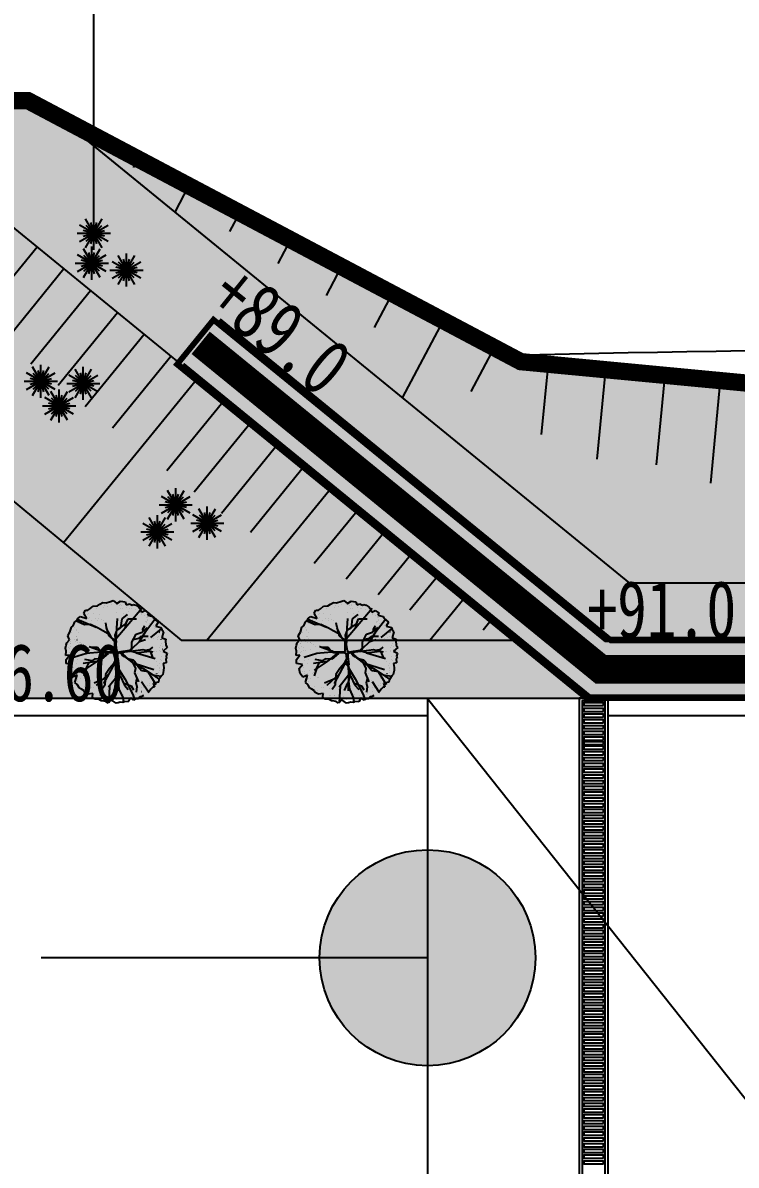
# Model space of a CAD drawing. Header units: millimetres. Extents: x 13387 to 322416, y 10188 to 219730.
# Drawn here: x 136395 to 148778, y 165486 to 185310 of the extents above; entities that cross this region are included whole.
import ezdxf
from ezdxf.xclip import XClip

# ---------------------------------------------------------------- set-up
doc = ezdxf.new("R2010")
doc.units = ezdxf.units.MM
doc.header["$LTSCALE"] = 400
doc.header["$XCLIPFRAME"] = 0
doc.set_wipeout_variables(frame=1)
for name, pattern in [('base$0$base$0$DASHED', [3, 2, -1]), ('base$0$base$0$XREF_BASE$0$PHANTOMX2', [5, 2.5, -0.5, 0.5, -0.5, 0.5, -0.5]), ('DOT2', [0.125, 0, -0.125])]:
    doc.linetypes.add(name, pattern=pattern)
doc.layers.get('Defpoints').update_dxf_attribs({"color": 153})
for name, color, linetype in [('0-wipeout', 255, 'Continuous'), ('0-녹지', 71, 'Continuous'), ('_교목_Plant', 90, 'Continuous'), ('_교목_Tag', 7, 'Continuous'), ('base$0$base$0$1-1CON', 35, 'Continuous'), ('base$0$base$0$1-지적선', 3, 'Continuous'), ('base$0$base$0$A-FLOR-PFIX', 6, 'Continuous'), ('base$0$base$0$A-조적해치', 8, 'Continuous'), ('base$0$base$0$CE-SLOP-FILL', 1, 'Continuous'), ('base$0$base$0$LSMD_CONT_LDREG_41500', 1, 'Continuous'), ('base$0$base$0$WID', 4, 'Continuous'), ('base$0$base$0$XREF_BASE$0$CE_PROPERTY LINE', 2, 'Continuous'), ('base$0$base$0$XREF_BASE$0$성토옹벽', 6, 'Continuous'), ('base$0$base$0$XREF_BASE$0$절토옹벽', 2, 'Continuous'), ('base$0$base$0$도로레벨', 5, 'Continuous'), ('base$0$base$0$절토옹벽', 2, 'Continuous'), ('base$0$base$0$현황레벨검토', 1, 'Continuous'), ('tc-2', 252, 'Continuous')]:
    doc.layers.add(name, color=color, linetype=linetype)
doc.styles.add('base$0$base$0$STANDARD', font='')
doc.styles.get("Standard").update_dxf_attribs({"font": 'arial.ttf'})
doc.styles.get('base$0$base$0$STANDARD').set_extended_font_data('DotumChe')
doc.dimstyles.new('LandyUse_T', dxfattribs={"dimtxt": 2.5, "dimasz": 80, "dimexe": 1.25, "dimexo": 0.625, "dimtad": 1, "dimtxsty": 'Standard', "dimcen": 2.5, "dimadec": 0, "dimazin": 0, "dimtfac": 1, "dimtmove": 0, "dimatfit": 3, "dimfxl": 1, "dimarcsym": 0})

# ---------------------------------------------------------------- blocks, each defined once
blk = doc.blocks.new('base$0$base$0$XREF_BASE$0$A$C3CBC0631')
at = {"layer": 'base$0$base$0$XREF_BASE$0$절토옹벽'}
h = blk.add_hatch(color=253, dxfattribs=at)
h.dxf.hatch_style = 1
h.paths.add_polyline_path([(133667, 108197), (134667, 108197), (134651, 136597), (115855, 136587), (109044, 142136), (108412, 141361), (115499, 135586), (133652, 135597), (133667, 108197)])
at = {"layer": 'base$0$base$0$XREF_BASE$0$CE_PROPERTY LINE', "color": 8, "linetype": 'base$0$base$0$XREF_BASE$0$PHANTOMX2', "ltscale": 3, "flags": 128}
blk.add_lwpolyline([(24653, 158067), (15380, 151109), (8259, 149251), (3838, 149290), (748, 147602), (-6916, 147572), (-7299, 146160), (-1843, 125252), (436, 116516), (2171, 109870), (5326, 104706), (5798, 96717), (3940, 88655), (43, 76542), (81, 64279), (3722, 52297), (8342, 45951), (24954, 35648), (27528, 32946), (33205, 26984), (45785, 19196), (55262, 14961), (63842, 9900), (67943, 799), (71065, 403), (74495, 0), (71416, 11497), (72509, 16027), (80907, 20283), (84381, 29814), (86654, 26118), (86417, 19281), (94182, 16961), (94474, 13223), (94701, 13128), (143072, 50641), (145797, 73715), (141926, 86006), (137274, 142330), (130340, 137929), (128629, 139085), (122336, 140647), (114378, 141402), (105828, 145930), (90331, 146144), (69871, 143916), (58636, 140116), (56478, 144307), (45633, 153630)], close=True, dxfattribs=at)
at = {"layer": 'base$0$base$0$XREF_BASE$0$절토옹벽', "color": 8, "linetype": 'ByBlock', "ltscale": 5, "flags": 128}
blk.add_lwpolyline([(133667, 108197, 100, 100, 0), (134667, 108197, 100, 100, 0), (134651, 136597, 100, 100, 0), (115855, 136587, 100, 100, 0), (109044, 142136, 100, 100, 0), (108412, 141361, 100, 100, 0), (115499, 135586, 100, 100, 0), (133652, 135597, 100, 100, 0), (133667, 108197, 0, 0, 0)], format="xyseb", close=True, dxfattribs=at)
blk = doc.blocks.new('base$0$base$0$A$C61401735')
at = {"layer": 'base$0$base$0$CE-SLOP-FILL', "color": 251, "linetype": 'ByBlock'}
for p, q in [((122558, 137556), (112623, 145660)), ((113122, 145375), (113099, 145330)), ((114006, 144907), (113936, 144774)), ((114898, 144455), (114656, 143997)), ((115774, 143972), (115610, 143662)), ((116666, 143519), (116448, 143106)), ((117542, 143037), (117285, 142550)), ((118433, 142583), (118122, 141994)), ((119317, 142115), (118608, 140775)), ((120201, 141647), (119796, 140883)), ((121137, 141365), (121021, 140135)), ((122133, 141271), (121985, 139707)), ((122133, 141271), (122133, 141270)), ((123163, 141174), (123015, 139610)), ((124124, 141083), (123957, 139292))]:
    blk.add_line(p, q, dxfattribs=at)
at = {"layer": 'base$0$base$0$CE-SLOP-FILL', "color": 251}
for p, q in [((112267, 143389), (111214, 142098)), ((112732, 143010), (110418, 140173)), ((113197, 142631), (112159, 141358)), ((113662, 142252), (112632, 140989)), ((114127, 141872), (113104, 140619)), ((114592, 141493), (113577, 140249)), ((115057, 141114), (112729, 138260)), ((115522, 140735), (114522, 139509)), ((115987, 140355), (114995, 139139)), ((116452, 139976), (115467, 138769)), ((116917, 139597), (115972, 138438)), ((117382, 139218), (115216, 136563)), ((117847, 138838), (117079, 137897)), ((118312, 138459), (117633, 137627)), ((118776, 138080), (118187, 137357)), ((119241, 137701), (118741, 137087)), ((119706, 137321), (119088, 136563)), ((120171, 136942), (120010, 136744))]:
    blk.add_line(p, q, dxfattribs=at)
for points in [[(89842, 145406), (96617, 146144), (109102, 145971), (114778, 141342), (114778, 141342), (120636, 136563)], [(120636, 136563), (114778, 136563), (111565, 139225), (104604, 144978), (96631, 145687), (89842, 145406)]]:
    blk.add_lwpolyline(points, dxfattribs=at)
at = {"layer": 'base$0$base$0$CE-SLOP-FILL', "color": 251, "linetype": 'ByBlock', "flags": 128}
for points in [[(144048, 136424), (143560, 142330), (136626, 137929), (134914, 139085), (128622, 140647), (120664, 141402), (112623, 145660)], [(138320, 42081), (138320, 49150), (142173, 49150), (142173, 62214), (148502, 62214), (148502, 74024), (141998, 74024), (141998, 102558), (141998, 108156), (141998, 137556), (122558, 137556), (112679, 145614)]]:
    blk.add_lwpolyline(points, dxfattribs=at)
at = {"layer": 'base$0$base$0$절토옹벽', "color": 8, "linetype": 'ByBlock', "ltscale": 5, "const_width": 100, "flags": 128}
for points in [[(115423, 142117), (122231, 136563), (141027, 136563), (141027, 108163)], [(114791, 141342), (121875, 135563), (140027, 135563), (140027, 108163)]]:
    blk.add_lwpolyline(points, dxfattribs=at)
at = {"layer": 'base$0$base$0$절토옹벽', "color": 8, "linetype": 'base$0$base$0$DASHED', "ltscale": 5, "const_width": 500, "flags": 128}
blk.add_lwpolyline([(115107, 141729), (122053, 136063), (140527, 136063), (140527, 108163)], dxfattribs=at)
blk = doc.blocks.new('base$0$base$0$G$C17C09A81')
at = {"layer": 'base$0$base$0$A-FLOR-PFIX', "elevation": -206000}
for points in [[(500, 0), (500, 26900), (0, 26900), (0, 0)], [(450, 50), (450, 26850), (50, 26850), (50, 50)], [(420, 26770), (420, 26820), (80, 26820), (80, 26770)], [(420, 26670), (420, 26720), (80, 26720), (80, 26670)], [(420, 26570), (420, 26620), (80, 26620), (80, 26570)], [(420, 26470), (420, 26520), (80, 26520), (80, 26470)], [(420, 26370), (420, 26420), (80, 26420), (80, 26370)], [(420, 26270), (420, 26320), (80, 26320), (80, 26270)], [(420, 26170), (420, 26220), (80, 26220), (80, 26170)], [(420, 26092), (420, 26142), (80, 26142), (80, 26092)], [(420, 26015), (420, 26065), (80, 26065), (80, 26015)], [(420, 25915), (420, 25965), (80, 25965), (80, 25915)], [(420, 25815), (420, 25865), (80, 25865), (80, 25815)], [(420, 25715), (420, 25765), (80, 25765), (80, 25715)], [(420, 25615), (420, 25665), (80, 25665), (80, 25615)], [(420, 25515), (420, 25565), (80, 25565), (80, 25515)], [(420, 25415), (420, 25465), (80, 25465), (80, 25415)], [(420, 25315), (420, 25365), (80, 25365), (80, 25315)], [(420, 25215), (420, 25265), (80, 25265), (80, 25215)], [(420, 25115), (420, 25165), (80, 25165), (80, 25115)], [(420, 25015), (420, 25065), (80, 25065), (80, 25015)], [(420, 24915), (420, 24965), (80, 24965), (80, 24915)], [(420, 24815), (420, 24865), (80, 24865), (80, 24815)], [(420, 24715), (420, 24765), (80, 24765), (80, 24715)], [(420, 24615), (420, 24665), (80, 24665), (80, 24615)], [(420, 24515), (420, 24565), (80, 24565), (80, 24515)], [(420, 24415), (420, 24465), (80, 24465), (80, 24415)], [(420, 24315), (420, 24365), (80, 24365), (80, 24315)], [(420, 24215), (420, 24265), (80, 24265), (80, 24215)], [(420, 24115), (420, 24165), (80, 24165), (80, 24115)], [(420, 24015), (420, 24065), (80, 24065), (80, 24015)], [(420, 23915), (420, 23965), (80, 23965), (80, 23915)], [(420, 23815), (420, 23865), (80, 23865), (80, 23815)], [(420, 23715), (420, 23765), (80, 23765), (80, 23715)], [(420, 23615), (420, 23665), (80, 23665), (80, 23615)], [(420, 23515), (420, 23565), (80, 23565), (80, 23515)], [(420, 23415), (420, 23465), (80, 23465), (80, 23415)], [(420, 23315), (420, 23365), (80, 23365), (80, 23315)], [(420, 23215), (420, 23265), (80, 23265), (80, 23215)], [(420, 23115), (420, 23165), (80, 23165), (80, 23115)], [(420, 23015), (420, 23065), (80, 23065), (80, 23015)], [(420, 22915), (420, 22965), (80, 22965), (80, 22915)], [(420, 22815), (420, 22865), (80, 22865), (80, 22815)], [(420, 22715), (420, 22765), (80, 22765), (80, 22715)], [(420, 22615), (420, 22665), (80, 22665), (80, 22615)], [(420, 22515), (420, 22565), (80, 22565), (80, 22515)], [(420, 22415), (420, 22465), (80, 22465), (80, 22415)], [(420, 22315), (420, 22365), (80, 22365), (80, 22315)], [(420, 22215), (420, 22265), (80, 22265), (80, 22215)], [(420, 22115), (420, 22165), (80, 22165), (80, 22115)], [(420, 22015), (420, 22065), (80, 22065), (80, 22015)], [(420, 21915), (420, 21965), (80, 21965), (80, 21915)], [(420, 21815), (420, 21865), (80, 21865), (80, 21815)], [(420, 21715), (420, 21765), (80, 21765), (80, 21715)], [(420, 21615), (420, 21665), (80, 21665), (80, 21615)], [(420, 21515), (420, 21565), (80, 21565), (80, 21515)], [(420, 21415), (420, 21465), (80, 21465), (80, 21415)], [(420, 21315), (420, 21365), (80, 21365), (80, 21315)], [(420, 21215), (420, 21265), (80, 21265), (80, 21215)], [(420, 21115), (420, 21165), (80, 21165), (80, 21115)], [(420, 21015), (420, 21065), (80, 21065), (80, 21015)], [(420, 20915), (420, 20965), (80, 20965), (80, 20915)], [(420, 20815), (420, 20865), (80, 20865), (80, 20815)], [(420, 20715), (420, 20765), (80, 20765), (80, 20715)], [(420, 20615), (420, 20665), (80, 20665), (80, 20615)], [(420, 20515), (420, 20565), (80, 20565), (80, 20515)], [(420, 20415), (420, 20465), (80, 20465), (80, 20415)], [(420, 20315), (420, 20365), (80, 20365), (80, 20315)], [(420, 20215), (420, 20265), (80, 20265), (80, 20215)], [(420, 20115), (420, 20165), (80, 20165), (80, 20115)], [(420, 20015), (420, 20065), (80, 20065), (80, 20015)], [(420, 19915), (420, 19965), (80, 19965), (80, 19915)], [(420, 19815), (420, 19865), (80, 19865), (80, 19815)], [(420, 19715), (420, 19765), (80, 19765), (80, 19715)], [(420, 19615), (420, 19665), (80, 19665), (80, 19615)], [(420, 19515), (420, 19565), (80, 19565), (80, 19515)], [(420, 19415), (420, 19465), (80, 19465), (80, 19415)], [(420, 19315), (420, 19365), (80, 19365), (80, 19315)], [(420, 19215), (420, 19265), (80, 19265), (80, 19215)], [(420, 19115), (420, 19165), (80, 19165), (80, 19115)], [(420, 19015), (420, 19065), (80, 19065), (80, 19015)], [(420, 18915), (420, 18965), (80, 18965), (80, 18915)], [(420, 18815), (420, 18865), (80, 18865), (80, 18815)]]:
    blk.add_lwpolyline(points, close=True, dxfattribs=at)
blk = doc.blocks.new('base$0$base$0$G$C940A8A8A')
at = {"layer": 'base$0$base$0$LSMD_CONT_LDREG_41500', "color": 1, "linetype": 'Continuous', "const_width": 300, "flags": 128}
blk.add_lwpolyline([(143528, 53543), (142885, 66413), (152606, 122087), (144785, 119579), (143421, 121130), (137727, 124230), (130217, 126970), (123087, 133510), (108147, 137630), (87787, 140640)], dxfattribs=at)
blk = doc.blocks.new('base$0$base$0$현황측량 지적')
at = {"layer": 'base$0$base$0$1-1CON', "color": 8, "linetype": 'Continuous', "elevation": 91000}
blk.add_lwpolyline([(59646, 1476), (59137, 1467), (58629, 1458), (58119, 1449), (57610, 1439), (57100, 1428), (56590, 1417), (56079, 1406), (55569, 1394), (55542, 1393)], dxfattribs=at)
at = {"layer": 'base$0$base$0$1-지적선', "color": 8, "rotation": 14.62512504690287}
blk.add_blockref('base$0$base$0$G$C940A8A8A', (-38193, -154447), dxfattribs=at)
blk = doc.blocks.new('base$0$base$0$G$CF2EB0D41')
at = {"layer": 'base$0$base$0$A-FLOR-PFIX'}
blk.add_lwpolyline([(0, 26600), (17555, 26600), (17555, 300), (0, 300)], dxfattribs=at)
blk = doc.blocks.new('base$0$base$0$XREF_BASE$0$A$C5E376D50')
at = {"layer": 'Defpoints', "linetype": 'Continuous', "flags": 128}
blk.add_lwpolyline([(363071, 246497), (359200, 258788), (354548, 315113), (347614, 310711), (345903, 311867), (339610, 313429), (331652, 314184), (323101, 318712), (307605, 318926), (287145, 316698), (275910, 312898), (273752, 317089), (262907, 326413), (241927, 330849), (227766, 320223), (223487, 311370)], dxfattribs=at)
blk = doc.blocks.new('base$0$base$0$G$CBD6C6888')
at = {"layer": 'base$0$base$0$현황레벨검토', "color": 1, "linetype": 'ByBlock', "style": 'base$0$base$0$STANDARD', "width": 0.8}
blk.add_text('+89.0', height=1000, rotation=321.1419, dxfattribs=at).set_placement((158019, 152054))
for s, p in [('+91.0', (164670, 146274)), ('+86.60', (153513, 145182))]:
    blk.add_text(s, height=1000, dxfattribs=at).set_placement(p)
blk = doc.blocks.new('base', base_point=(0, 0))
at = {"layer": 'base$0$base$0$도로레벨', "linetype": 'Continuous', "true_color": 0xffffff}
h = blk.add_hatch(color=7, dxfattribs=at)
edge = h.paths.add_edge_path()
edge.add_arc((2543048.2, -968714.2), 1873.2, 0, 360)
blk.add_line((2543048.2, -964214.3), (2564648.2, -991417.6))
at = {"layer": 'base$0$base$0$A-조적해치'}
for p, q in [((2543048.2, -964214.3), (2543048.2, -964514.3)), ((2543048.2, -964514.3), (2463048.2, -964514.3))]:
    blk.add_line(p, q, dxfattribs=at)
at = {"layer": 'base$0$base$0$WID'}
for p, q in [((2564548.2, -964214.3), (2463048.2, -964214.3)), ((2543048.2, -964514.3), (2543048.2, -976314.3)), ((2543048.2, -968714.2), (2463048.2, -968714.2))]:
    blk.add_line(p, q, dxfattribs=at)
at = {"layer": 'base$0$base$0$도로레벨', "color": 7, "linetype": 'Continuous'}
blk.add_circle((2543048.2, -968714.2), 1873.2, dxfattribs=at)
ref = blk.add_blockref('base$0$base$0$현황측량 지적', (2488921, -959657.5))
XClip(ref).set_block_clipping_path([(-120941.079460036, -150848.0068536659), (162857.5363889819, 70751.9931463341)])
for name, p in [('base$0$base$0$G$CBD6C6888', (2381151.9, -1109444.6)), ('base$0$base$0$G$C17C09A81', (2545682.9, -991108.1)), ('base$0$base$0$G$CF2EB0D41', (2546182.9, -991108.1))]:
    blk.add_blockref(name, p)
ref = blk.add_blockref('base$0$base$0$XREF_BASE$0$A$C5E376D50', (2212998.1, -1272554.8))
XClip(ref).set_block_clipping_path([(154965.4345864058, 162053.3751671459), (438965.4345861674, 383653.3751671459)])
at = {"layer": 'base$0$base$0$CE-SLOP-FILL', "linetype": 'ByBlock'}
blk.add_blockref('base$0$base$0$A$C61401735', (2424002.9, -1099771.4), dxfattribs=at)
at = {"layer": 'base$0$base$0$XREF_BASE$0$성토옹벽'}
blk.add_blockref('base$0$base$0$XREF_BASE$0$A$C3CBC0631', (2430288.9, -1099777.9), dxfattribs=at)
blk = doc.blocks.new('TL000015_0')
at = {"color": 0}
for p, q in [((-0.358, 0.59), (-0.317, 0.629)), ((-0.317, 0.629), (-0.256, 0.634)), ((-0.256, 0.634), (-0.223, 0.655)), ((-0.223, 0.655), (-0.182, 0.679)), ((-0.182, 0.679), (-0.138, 0.675)), ((-0.138, 0.675), (-0.079, 0.692)), ((-0.079, 0.692), (-0.042, 0.707)), ((-0.042, 0.707), (0.008, 0.666)), ((0.008, 0.666), (0.058, 0.697)), ((0.058, 0.697), (0.121, 0.686)), ((0.121, 0.686), (0.134, 0.647)), ((0.134, 0.647), (0.177, 0.662)), ((0.177, 0.662), (0.214, 0.642)), ((0.214, 0.642), (0.23, 0.649)), ((0.23, 0.649), (0.262, 0.64)), ((0.262, 0.64), (0.304, 0.616)), ((-0.536, 0.436), (-0.519, 0.466)), ((-0.519, 0.466), (-0.486, 0.49)), ((-0.486, 0.49), (-0.401, 0.463)), ((-0.441, 0.534), (-0.419, 0.573)), ((-0.401, 0.463), (-0.441, 0.534)), ((-0.419, 0.573), (-0.386, 0.575)), ((-0.386, 0.575), (-0.358, 0.59)), ((-0.007, 0.185), (0.344, 0.601)), ((0.079, 0.456), (0.152, 0.515)), ((0.304, 0.616), (0.312, 0.601)), ((0.312, 0.601), (0.34, 0.547)), ((0.34, 0.547), (0.386, 0.568)), ((0.386, 0.568), (0.441, 0.534)), ((0.441, 0.534), (0.423, 0.506)), ((0.423, 0.506), (0.493, 0.49)), ((0.493, 0.49), (0.502, 0.466)), ((0.502, 0.466), (0.567, 0.41)), ((-0.63, 0.277), (-0.61, 0.344)), ((-0.61, 0.344), (-0.584, 0.362)), ((-0.584, 0.362), (-0.562, 0.414)), ((-0.562, 0.414), (-0.536, 0.436)), ((-0.431, 0.373), (-0.541, 0.426)), ((-0.275, 0.337), (-0.53, 0.447)), ((-0.35, 0.38), (-0.431, 0.373)), ((-0.249, 0.328), (-0.35, 0.38)), ((-0.183, 0.292), (-0.249, 0.328)), ((-0.132, 0.338), (-0.142, 0.402)), ((-0.137, 0.324), (-0.076, 0.214)), ((-0.097, 0.228), (-0.132, 0.338)), ((0, 0.33), (-0.008, 0.158)), ((0.011, 0.461), (0, 0.33)), ((0.01, 0.306), (0.062, 0.338)), ((0.04, 0.326), (0.13, 0.387)), ((0.062, 0.338), (0.079, 0.456)), ((0.117, 0.332), (0.135, 0.396)), ((0.13, 0.387), (0.16, 0.458)), ((0.16, 0.458), (0.275, 0.458)), ((0.348, 0.275), (0.419, 0.338)), ((0.361, 0.316), (0.388, 0.36)), ((0.363, 0.284), (0.361, 0.316)), ((0.398, 0.291), (0.523, 0.452)), ((0.466, 0.204), (0.612, 0.321)), ((0.567, 0.41), (0.536, 0.359)), ((0.536, 0.359), (0.604, 0.34)), ((0.604, 0.34), (0.615, 0.312)), ((0.615, 0.312), (0.639, 0.281)), ((-0.673, 0.133), (-0.636, 0.172)), ((-0.66, 0.227), (-0.63, 0.277)), ((-0.636, 0.172), (-0.66, 0.227)), ((-0.11, 0.253), (-0.183, 0.292)), ((-0.044, 0.179), (-0.097, 0.228)), ((-0.076, 0.214), (-0.044, 0.182)), ((-0.017, 0.235), (0.01, 0.306)), ((-0.009, 0.16), (-0.017, 0.235)), ((0.211, 0.14), (0.268, 0.25)), ((0.228, 0.174), (0.307, 0.196)), ((0.268, 0.25), (0.348, 0.275)), ((0.307, 0.196), (0.341, 0.221)), ((0.312, 0.148), (0.398, 0.291)), ((0.312, 0.148), (0.396, 0.174)), ((0.341, 0.221), (0.429, 0.223)), ((0.582, 0.281), (0.588, 0.276)), ((0.639, 0.281), (0.617, 0.198)), ((0.617, 0.198), (0.671, 0.181)), ((0.671, 0.181), (0.667, 0.157)), ((0.667, 0.157), (0.669, 0.101)), ((-0.689, 0.059), (-0.682, 0.101)), ((-0.68, 0.018), (-0.689, 0.059)), ((-0.686, -0.042), (-0.68, 0.018)), ((-0.682, 0.101), (-0.673, 0.133)), ((-0.203, 0.006), (-0.413, -0.015)), ((-0.208, 0.017), (-0.368, 0.079)), ((-0.254, 0.066), (-0.342, 0.066)), ((-0.215, 0.017), (-0.254, 0.066)), ((0.267, -0.003), (0.19, 0.02)), ((0.192, 0.017), (0.297, 0.03)), ((0.312, 0.148), (0.204, 0.045)), ((0.211, 0.044), (0.211, 0.14)), ((0.267, -0.003), (0.449, 0.016)), ((0.297, 0.03), (0.358, 0.04)), ((0.358, 0.04), (0.495, 0.008)), ((0.402, 0.03), (0.461, 0.047)), ((0.461, 0.047), (0.495, 0.071)), ((0.461, 0.01), (0.491, -0.068)), ((0.629, 0.042), (0.627, 0.039)), ((0.691, 0.068), (0.635, 0.018)), ((0.635, 0.018), (0.689, -0.01)), ((0.669, 0.101), (0.691, 0.068)), ((-0.638, -0.038), (-0.686, -0.042)), ((-0.682, -0.095), (-0.638, -0.038)), ((-0.682, -0.147), (-0.682, -0.095)), ((-0.602, -0.161), (-0.682, -0.147)), ((-0.406, -0.014), (-0.58, -0.066)), ((-0.262, -0.123), (-0.45, -0.147)), ((-0.278, -0.133), (-0.443, -0.238)), ((-0.328, -0.112), (-0.428, -0.093)), ((-0.379, -0.144), (-0.418, -0.227)), ((-0.293, -0.088), (-0.379, -0.144)), ((-0.203, -0.09), (-0.293, -0.088)), ((-0.262, -0.123), (-0.278, -0.133)), ((-0.262, -0.123), (-0.138, -0.022)), ((-0.112, -0.012), (-0.203, -0.09)), ((-0.026, -0.149), (-0.173, -0.422)), ((-0.138, -0.022), (-0.123, -0.003)), ((-0.029, -0.144), (-0.093, -0.218)), ((0.111, -0.051), (0.152, -0.083)), ((0.213, -0.129), (0.113, -0.055)), ((0.152, -0.083), (0.226, -0.098)), ((0.199, -0.095), (0.258, -0.218)), ((0.213, -0.129), (0.246, -0.15)), ((0.226, -0.098), (0.25, -0.122)), ((0.239, -0.145), (0.51, -0.229)), ((0.246, -0.15), (0.384, -0.229)), ((0.25, -0.122), (0.295, -0.191)), ((0.267, -0.003), (0.524, -0.08)), ((0.676, -0.138), (0.633, -0.15)), ((0.633, -0.15), (0.643, -0.202)), ((0.682, -0.08), (0.671, -0.083)), ((0.671, -0.083), (0.676, -0.138)), ((0.689, -0.01), (0.676, -0.051)), ((0.676, -0.051), (0.682, -0.08)), ((-0.645, -0.219), (-0.602, -0.161)), ((-0.632, -0.286), (-0.645, -0.219)), ((-0.597, -0.334), (-0.632, -0.286)), ((-0.534, -0.306), (-0.597, -0.334)), ((-0.562, -0.406), (-0.534, -0.306)), ((-0.411, -0.223), (-0.443, -0.318)), ((-0.101, -0.289), (-0.273, -0.448)), ((-0.149, -0.298), (-0.156, -0.445)), ((-0.093, -0.218), (-0.149, -0.298)), ((0.022, -0.306), (-0.105, -0.469)), ((0.014, -0.17), (0.023, -0.261)), ((0.017, -0.199), (0.114, -0.355)), ((0.018, -0.171), (0.047, -0.291)), ((0.023, -0.261), (0.018, -0.518)), ((0.047, -0.291), (0.025, -0.391)), ((0.258, -0.218), (0.248, -0.274)), ((0.248, -0.274), (0.299, -0.399)), ((0.295, -0.191), (0.339, -0.245)), ((0.339, -0.245), (0.434, -0.257)), ((0.384, -0.229), (0.507, -0.313)), ((0.427, -0.258), (0.534, -0.436)), ((0.49, -0.301), (0.609, -0.323)), ((0.63, -0.299), (0.61, -0.315)), ((0.641, -0.243), (0.63, -0.299)), ((0.643, -0.202), (0.641, -0.243)), ((-0.53, -0.434), (-0.562, -0.406)), ((-0.501, -0.484), (-0.53, -0.434)), ((-0.154, -0.352), (-0.301, -0.416)), ((-0.156, -0.445), (-0.198, -0.502)), ((-0.092, -0.452), (-0.102, -0.682)), ((-0.002, -0.443), (-0.034, -0.516)), ((0.025, -0.401), (-0.002, -0.443)), ((0.025, -0.391), (0.035, -0.497)), ((0.05, -0.316), (0.108, -0.445)), ((0.099, -0.418), (0.199, -0.45)), ((0.108, -0.445), (0.162, -0.502)), ((0.114, -0.355), (0.218, -0.562)), ((0.199, -0.45), (0.233, -0.507)), ((0.275, -0.355), (0.263, -0.418)), ((0.263, -0.418), (0.277, -0.46)), ((0.277, -0.46), (0.268, -0.536)), ((0.342, -0.394), (0.435, -0.535)), ((0.571, -0.402), (0.499, -0.415)), ((0.499, -0.415), (0.515, -0.471)), ((0.507, -0.313), (0.583, -0.368)), ((0.578, -0.365), (0.571, -0.402)), ((0.61, -0.315), (0.578, -0.365)), ((-0.473, -0.497), (-0.501, -0.484)), ((-0.438, -0.521), (-0.473, -0.497)), ((-0.429, -0.543), (-0.438, -0.521)), ((-0.386, -0.567), (-0.429, -0.543)), ((-0.321, -0.556), (-0.386, -0.567)), ((-0.323, -0.606), (-0.321, -0.556)), ((-0.295, -0.634), (-0.323, -0.606)), ((0.035, -0.497), (0.091, -0.617)), ((0.091, -0.617), (0.091, -0.666)), ((0.197, -0.616), (0.162, -0.667)), ((0.236, -0.647), (0.197, -0.616)), ((0.218, -0.562), (0.25, -0.642)), ((0.317, -0.602), (0.301, -0.626)), ((0.343, -0.597), (0.317, -0.602)), ((0.367, -0.584), (0.343, -0.597)), ((0.467, -0.497), (0.432, -0.545)), ((0.493, -0.469), (0.467, -0.497)), ((0.515, -0.471), (0.493, -0.469)), ((-0.249, -0.634), (-0.295, -0.634)), ((-0.208, -0.656), (-0.249, -0.634)), ((-0.197, -0.656), (-0.208, -0.656)), ((-0.145, -0.663), (-0.197, -0.656)), ((-0.112, -0.689), (-0.145, -0.663)), ((-0.069, -0.643), (-0.112, -0.689)), ((-0.005, -0.689), (-0.069, -0.643)), ((0.023, -0.682), (-0.005, -0.689)), ((0.053, -0.673), (0.023, -0.682)), ((0.088, -0.68), (0.053, -0.673)), ((0.11, -0.663), (0.088, -0.68)), ((0.162, -0.667), (0.11, -0.663)), ((0.258, -0.628), (0.236, -0.647)), ((0.301, -0.626), (0.258, -0.628))]:
    blk.add_line(p, q, dxfattribs=at)
blk.add_lwpolyline([(0.077, 0.002), (0.077, -0.004), (0.096, -0.035), (0.118, -0.05), (0.109, -0.06), (0.08, -0.038), (0.056, -0.006), (0.014, -0.014), (0.014, -0.054), (0.026, -0.167), (0.005, -0.173), (0.002, -0.124), (-0.007, -0.132), (-0.018, -0.158), (-0.03, -0.145), (-0.001, -0.088), (-0.008, -0.014), (-0.026, -0.011), (-0.074, -0.004), (-0.109, -0.003), (-0.178, -0.004), (-0.214, 0.011), (-0.203, 0.022), (-0.181, 0.009), (-0.098, 0.011), (-0.033, 0.012), (-0.02, 0.019), (-0.023, 0.107), (-0.021, 0.144), (-0.049, 0.173), (-0.042, 0.185), (-0.025, 0.162), (-0.004, 0.157), (-0.007, 0.104), (0.003, 0.028), (0.017, 0.006), (0.093, 0.016), (0.181, 0.031), (0.203, 0.052), (0.206, 0.035), (0.192, 0.025), (0.187, 0.015)], close=True)
at = {"layer": 'tc-2', "linetype": 'DOT2'}
for p, q in [((-0.311, 0.534), (-0.316, 0.625)), ((-0.137, 0.324), (-0.277, 0.633)), ((-0.223, 0.514), (-0.222, 0.657)), ((-0.172, 0.613), (-0.157, 0.636)), ((-0.154, 0.361), (-0.167, 0.673)), ((-0.157, 0.636), (-0.115, 0.628)), ((-0.115, 0.628), (-0.071, 0.646)), ((0.011, 0.461), (-0.095, 0.687)), ((-0.071, 0.646), (0.002, 0.646)), ((0.011, 0.461), (-0.005, 0.693)), ((0.002, 0.646), (0.005, 0.65)), ((0.005, 0.546), (0.062, 0.69)), ((0.005, 0.65), (0.039, 0.631)), ((0.039, 0.631), (0.058, 0.646)), ((0.05, 0.598), (0.059, 0.701)), ((0.058, 0.646), (0.063, 0.643)), ((0.063, 0.643), (0.077, 0.595)), ((0.146, 0.478), (0.09, 0.687)), ((0.135, 0.396), (0.174, 0.67)), ((0.152, 0.515), (0.27, 0.63)), ((0.158, 0.561), (0.245, 0.647)), ((-0.365, 0.475), (-0.426, 0.505)), ((-0.248, 0.335), (-0.424, 0.549)), ((-0.385, 0.519), (-0.373, 0.524)), ((-0.383, 0.458), (-0.385, 0.519)), ((-0.373, 0.524), (-0.287, 0.463)), ((-0.331, 0.436), (-0.352, 0.597)), ((-0.247, 0.458), (-0.311, 0.534)), ((-0.287, 0.463), (-0.269, 0.59)), ((-0.269, 0.59), (-0.172, 0.613)), ((-0.137, 0.39), (-0.171, 0.475)), ((0.094, 0.532), (0.05, 0.598)), ((0.077, 0.595), (0.141, 0.614)), ((0.121, 0.493), (0.094, 0.532)), ((0.141, 0.614), (0.184, 0.597)), ((0.184, 0.597), (0.202, 0.601)), ((0.194, 0.423), (0.437, 0.536)), ((0.202, 0.601), (0.26, 0.581)), ((0.26, 0.581), (0.298, 0.536)), ((0.275, 0.458), (0.388, 0.505)), ((0.298, 0.536), (0.331, 0.54)), ((0.331, 0.54), (0.345, 0.513)), ((0.345, 0.513), (0.414, 0.48)), ((0.388, 0.505), (0.407, 0.549)), ((0.403, 0.4), (0.461, 0.515)), ((0.414, 0.48), (0.425, 0.47)), ((0.414, 0.422), (0.501, 0.477)), ((0.425, 0.47), (0.425, 0.431)), ((0.427, 0.451), (0.444, 0.5)), ((-0.544, 0.217), (-0.608, 0.333)), ((-0.604, 0.277), (-0.563, 0.335)), ((-0.543, 0.309), (-0.587, 0.348)), ((-0.563, 0.335), (-0.541, 0.298)), ((-0.541, 0.298), (-0.519, 0.397)), ((-0.519, 0.397), (-0.485, 0.409)), ((-0.485, 0.409), (-0.471, 0.443)), ((-0.471, 0.443), (-0.383, 0.458)), ((-0.254, 0.434), (-0.308, 0.451)), ((-0.137, 0.324), (-0.275, 0.337)), ((-0.205, 0.444), (-0.254, 0.434)), ((-0.178, 0.434), (-0.247, 0.458)), ((-0.142, 0.402), (-0.178, 0.434)), ((0.37, 0.245), (0.403, 0.4)), ((0.388, 0.36), (0.397, 0.419)), ((0.388, 0.275), (0.596, 0.351)), ((0.397, 0.419), (0.427, 0.451)), ((0.419, 0.338), (0.449, 0.39)), ((0.425, 0.431), (0.51, 0.364)), ((0.449, 0.39), (0.527, 0.429)), ((0.51, 0.364), (0.523, 0.349)), ((0.523, 0.349), (0.517, 0.319)), ((0.517, 0.319), (0.582, 0.281)), ((0.527, 0.429), (0.535, 0.431)), ((-0.555, 0.151), (-0.661, 0.207)), ((-0.534, 0.167), (-0.634, 0.201)), ((-0.536, 0.211), (-0.632, 0.286)), ((-0.621, 0.15), (-0.571, 0.18)), ((-0.571, 0.18), (-0.604, 0.277)), ((-0.514, 0.27), (-0.543, 0.309)), ((-0.472, 0.119), (-0.536, 0.211)), ((-0.494, 0.142), (-0.534, 0.167)), ((-0.524, 0.191), (-0.514, 0.27)), ((-0.489, 0.137), (-0.524, 0.191)), ((0.396, 0.174), (0.634, 0.274)), ((0.424, 0.223), (0.508, 0.189)), ((0.429, 0.223), (0.522, 0.24)), ((0.441, 0.193), (0.671, 0.163)), ((0.508, 0.189), (0.554, 0.204)), ((0.522, 0.24), (0.569, 0.277)), ((0.554, 0.204), (0.635, 0.186)), ((0.563, 0.177), (0.651, 0.23)), ((0.569, 0.277), (0.625, 0.292)), ((0.588, 0.276), (0.575, 0.213)), ((0.575, 0.213), (0.602, 0.174)), ((0.602, 0.174), (0.615, 0.128)), ((-0.446, 0.109), (-0.69, 0.065)), ((-0.531, 0.142), (-0.68, 0.134)), ((-0.651, 0.074), (-0.673, 0.074)), ((-0.583, 0.064), (-0.651, 0.074)), ((-0.635, 0.057), (-0.617, 0.076)), ((-0.614, 0.015), (-0.635, 0.057)), ((-0.585, 0.025), (-0.634, -0.005)), ((-0.63, -0.042), (-0.614, 0.015)), ((-0.625, 0.128), (-0.621, 0.15)), ((-0.624, 0.122), (-0.625, 0.128)), ((-0.617, 0.076), (-0.624, 0.122)), ((-0.499, 0.044), (-0.585, 0.025)), ((-0.56, 0.03), (-0.583, 0.064)), ((-0.368, 0.079), (-0.555, 0.151)), ((-0.365, 0.02), (-0.499, 0.044)), ((-0.421, 0.076), (-0.494, 0.142)), ((-0.342, 0.066), (-0.421, 0.076)), ((-0.303, 0.066), (-0.365, 0.02)), ((0.449, 0.016), (0.69, -0.001)), ((0.495, 0.071), (0.589, 0.069)), ((0.495, 0.008), (0.591, 0.022)), ((0.519, 0.011), (0.685, 0.087)), ((0.538, 0.01), (0.687, -0.067)), ((0.589, 0.069), (0.63, 0.086)), ((0.591, 0.022), (0.682, -0.034)), ((0.627, 0.039), (0.593, 0.02)), ((0.593, 0.02), (0.608, -0.06)), ((0.615, 0.128), (0.603, 0.094)), ((0.603, 0.094), (0.629, 0.042)), ((0.63, 0.086), (0.664, 0.106)), ((-0.413, -0.015), (-0.692, -0.017)), ((-0.58, -0.066), (-0.686, -0.092)), ((-0.634, -0.005), (-0.673, -0.009)), ((-0.527, -0.05), (-0.673, -0.161)), ((-0.58, -0.11), (-0.673, -0.11)), ((-0.45, -0.147), (-0.662, -0.201)), ((-0.64, -0.106), (-0.63, -0.042)), ((-0.539, -0.152), (-0.64, -0.106)), ((-0.454, -0.148), (-0.633, -0.278)), ((-0.595, -0.179), (-0.539, -0.152)), ((-0.524, -0.095), (-0.58, -0.11)), ((-0.428, -0.093), (-0.524, -0.095)), ((0.213, -0.129), (0.342, -0.394)), ((0.483, -0.067), (0.582, -0.147)), ((0.491, -0.068), (0.603, -0.093)), ((0.524, -0.08), (0.679, -0.122)), ((0.545, -0.118), (0.582, -0.21)), ((0.617, -0.106), (0.56, -0.181)), ((0.582, -0.147), (0.658, -0.205)), ((0.603, -0.093), (0.65, -0.144)), ((0.608, -0.06), (0.617, -0.106)), ((-0.597, -0.257), (-0.627, -0.269)), ((-0.443, -0.238), (-0.602, -0.34)), ((-0.6, -0.193), (-0.595, -0.179)), ((-0.588, -0.201), (-0.6, -0.193)), ((-0.509, -0.24), (-0.597, -0.257)), ((-0.47, -0.289), (-0.592, -0.311)), ((-0.571, -0.26), (-0.588, -0.201)), ((-0.569, -0.28), (-0.571, -0.26)), ((-0.534, -0.291), (-0.569, -0.28)), ((-0.357, -0.184), (-0.563, -0.401)), ((-0.524, -0.346), (-0.534, -0.291)), ((-0.453, -0.269), (-0.509, -0.24)), ((-0.418, -0.227), (-0.47, -0.289)), ((-0.316, -0.158), (-0.392, -0.343)), ((0.289, -0.286), (0.298, -0.471)), ((0.434, -0.257), (0.557, -0.294)), ((0.51, -0.229), (0.628, -0.284)), ((0.542, -0.287), (0.529, -0.335)), ((0.576, -0.275), (0.542, -0.287)), ((0.557, -0.294), (0.593, -0.333)), ((0.56, -0.181), (0.58, -0.211)), ((0.58, -0.243), (0.576, -0.275)), ((0.58, -0.211), (0.58, -0.243)), ((0.582, -0.21), (0.64, -0.257)), ((-0.531, -0.36), (-0.524, -0.346)), ((-0.521, -0.388), (-0.531, -0.36)), ((-0.434, -0.458), (-0.521, -0.388)), ((-0.489, -0.347), (-0.499, -0.455)), ((-0.392, -0.343), (-0.497, -0.48)), ((-0.443, -0.318), (-0.489, -0.347)), ((-0.389, -0.337), (-0.434, -0.537)), ((-0.34, -0.478), (-0.434, -0.458)), ((-0.273, -0.448), (-0.383, -0.574)), ((-0.173, -0.422), (-0.329, -0.607)), ((-0.301, -0.416), (-0.311, -0.48)), ((0.143, -0.413), (0.148, -0.673)), ((0.168, -0.462), (0.279, -0.546)), ((0.299, -0.399), (0.346, -0.418)), ((0.335, -0.38), (0.498, -0.476)), ((0.346, -0.418), (0.39, -0.467)), ((0.424, -0.446), (0.372, -0.472)), ((0.451, -0.441), (0.424, -0.446)), ((0.453, -0.423), (0.451, -0.441)), ((0.526, -0.343), (0.453, -0.346)), ((0.453, -0.346), (0.453, -0.423)), ((0.529, -0.335), (0.526, -0.343)), ((-0.391, -0.514), (-0.443, -0.516)), ((-0.403, -0.548), (-0.34, -0.478)), ((-0.302, -0.556), (-0.403, -0.548)), ((-0.311, -0.48), (-0.391, -0.514)), ((-0.232, -0.582), (-0.302, -0.556)), ((-0.228, -0.487), (-0.276, -0.632)), ((-0.225, -0.578), (-0.259, -0.634)), ((-0.117, -0.499), (-0.249, -0.644)), ((-0.169, -0.584), (-0.232, -0.582)), ((-0.198, -0.502), (-0.225, -0.578)), ((-0.105, -0.469), (-0.184, -0.665)), ((-0.183, -0.489), (-0.161, -0.578)), ((-0.119, -0.618), (-0.169, -0.584)), ((-0.161, -0.578), (-0.129, -0.651)), ((-0.044, -0.616), (-0.119, -0.618)), ((-0.003, -0.643), (-0.044, -0.616)), ((-0.034, -0.516), (-0.039, -0.602)), ((-0.039, -0.602), (-0.039, -0.654)), ((0.036, -0.61), (-0.003, -0.643)), ((0.018, -0.518), (0.014, -0.689)), ((0.018, -0.518), (0.084, -0.684)), ((0.098, -0.571), (0.036, -0.61)), ((0.154, -0.61), (0.098, -0.571)), ((0.188, -0.604), (0.154, -0.61)), ((0.162, -0.502), (0.174, -0.58)), ((0.174, -0.58), (0.223, -0.624)), ((0.215, -0.597), (0.188, -0.604)), ((0.218, -0.572), (0.215, -0.597)), ((0.271, -0.515), (0.218, -0.572)), ((0.233, -0.507), (0.28, -0.556)), ((0.268, -0.536), (0.265, -0.57)), ((0.265, -0.57), (0.27, -0.617)), ((0.343, -0.534), (0.271, -0.515)), ((0.279, -0.546), (0.322, -0.609)), ((0.28, -0.556), (0.339, -0.578)), ((0.298, -0.471), (0.35, -0.593)), ((0.347, -0.469), (0.343, -0.534)), ((0.432, -0.545), (0.347, -0.469)), ((0.347, -0.469), (0.367, -0.584)), ((0.372, -0.472), (0.347, -0.469)), ((0.39, -0.467), (0.424, -0.524))]:
    blk.add_line(p, q, dxfattribs=at)
blk = doc.blocks.new('TE000017_0')
for p, q in [((0.386, -0.104), (-0.386, 0.104)), ((-0.386, -0.104), (0.386, 0.104)), ((0.283, -0.283), (-0.283, 0.283)), ((-0.283, -0.283), (0.283, 0.283)), ((-0.104, -0.386), (0.104, 0.386)), ((0.104, -0.386), (-0.104, 0.386))]:
    blk.add_line(p, q)
at = {"layer": 'tc-2'}
for p, q in [((0.3, -0.52), (-0.3, 0.52)), ((-0.3, -0.52), (0.3, 0.52)), ((0, -0.6), (0, 0.6)), ((-0.6, 0), (0.6, 0)), ((-0.52, -0.3), (0.52, 0.3)), ((0.52, -0.3), (-0.52, 0.3))]:
    blk.add_line(p, q, dxfattribs=at)
blk = doc.blocks.new('G$CE0093AA2')
at = {"layer": '0-녹지'}
h = blk.add_hatch(color=256, dxfattribs=at)
h.dxf.hatch_style = 1
edge = h.paths.add_edge_path()
edge.add_line((19332, 126164), (19440, 125747))
edge.add_line((19440, 125747), (22595, 120583))
edge.add_line((22595, 120583), (23068, 112594))
edge.add_line((23068, 112594), (21209, 104532))
edge.add_line((21209, 104532), (17313, 92419))
edge.add_line((17313, 92419), (17351, 80156))
edge.add_line((17351, 80156), (20991, 68174))
edge.add_line((20991, 68174), (25611, 61828))
edge.add_line((25611, 61828), (42224, 51526))
edge.add_line((42224, 51526), (44798, 48823))
edge.add_line((44798, 48823), (50475, 42861))
edge.add_line((50475, 42861), (63054, 35073))
edge.add_line((63054, 35073), (72532, 30838))
edge.add_line((72532, 30838), (81111, 25777))
edge.add_line((81111, 25777), (85212, 16676))
edge.add_line((85212, 16676), (91764, 15877))
edge.add_line((91764, 15877), (88685, 27374))
edge.add_line((88685, 27374), (89778, 31902))
edge.add_line((89778, 31902), (98176, 36160))
edge.add_line((98176, 36160), (101651, 45691))
edge.add_line((101651, 45691), (103923, 41996))
edge.add_line((103923, 41996), (103686, 35158))
edge.add_line((103686, 35158), (111452, 32838))
edge.add_line((111452, 32838), (111744, 29100))
edge.add_line((111744, 29100), (111971, 29006))
edge.add_line((111971, 29006), (160342, 66518))
edge.add_line((160342, 66518), (163067, 89592))
edge.add_line((163067, 89592), (159195, 101883))
edge.add_line((159195, 101883), (154544, 158207))
edge.add_line((154544, 158207), (147609, 153806))
edge.add_line((147609, 153806), (145898, 154962))
edge.add_line((145898, 154962), (139606, 156524))
edge.add_line((139606, 156524), (131647, 157279))
edge.add_line((131647, 157279), (123097, 161807))
edge.add_line((123097, 161807), (107601, 162021))
edge.add_line((107601, 162021), (87141, 159793))
edge.add_line((87141, 159793), (75906, 155993))
edge.add_line((75906, 155993), (73745, 160181))
edge.add_line((73745, 160181), (73096, 160745))
edge.add_line((73096, 160745), (72894, 160510))
edge.add_line((72894, 160510), (72242, 159752))
edge.add_line((72242, 159752), (62304, 168301))
edge.add_line((62304, 168301), (42227, 172547))
edge.add_line((42227, 172547), (32820, 165471))
edge.add_line((32820, 165471), (25883, 163665))
edge.add_line((25883, 163665), (18187, 161975))
edge.add_line((18187, 161975), (11890, 160474))
edge.add_line((11890, 160474), (17026, 140967))
edge.add_line((17026, 140967), (15748, 140633))
edge.add_arc((16971, 144898), 4437, 254.0004, 277.3556)
edge.add_arc((17403, 141489), 1000, 277.8144, 14.3903)
edge.add_line((18371, 141737), (13785, 159318))
edge.add_line((13785, 159318), (29855, 163519))
edge.add_line((29855, 163519), (30813, 159836))
edge.add_line((30813, 159836), (33433, 159836))
edge.add_arc((33433, 161336), 1500, 270, 0)
edge.add_line((34933, 161336), (34933, 165036))
edge.add_line((34933, 165036), (63733, 165036))
edge.add_line((63733, 165036), (63733, 161336))
edge.add_arc((65233, 161336), 1500, 180, 270)
edge.add_line((65233, 159836), (65633, 159836))
edge.add_line((65633, 159836), (65633, 153836))
edge.add_line((65633, 153836), (51533, 153836))
edge.add_arc((51533, 152336), 1500, 90, 180)
edge.add_line((50033, 152336), (50033, 151836))
edge.add_line((50033, 151836), (71008, 151836))
edge.add_line((71008, 151836), (71008, 151636))
edge.add_line((71008, 151636), (50033, 151636))
edge.add_line((50033, 151636), (50033, 151436))
edge.add_line((50033, 151436), (132842, 151437))
edge.add_line((132842, 151437), (125758, 157216))
edge.add_line((125758, 157216), (126390, 157991))
edge.add_line((126390, 157991), (133198, 152437))
edge.add_line((133198, 152437), (151994, 152437))
edge.add_line((151994, 152437), (152030, 124236))
edge.add_line((152030, 124236), (152233, 124236))
edge.add_line((152233, 124236), (152230, 88933))
edge.add_line((152230, 88933), (158560, 88933))
edge.add_line((158560, 88933), (158560, 78842))
edge.add_line((158560, 78842), (152230, 78842))
edge.add_line((152230, 78842), (152230, 66033))
edge.add_line((152230, 66033), (147833, 66033))
edge.add_line((147833, 66033), (147833, 62187))
edge.add_line((147833, 62187), (147083, 61578))
edge.add_line((147083, 61578), (147725, 60739))
edge.add_line((147725, 60739), (131769, 47783))
edge.add_line((131769, 47783), (123643, 42450))
edge.add_line((123643, 42450), (107643, 42441))
edge.add_line((107643, 42441), (107643, 47629))
edge.add_line((107643, 47629), (107217, 47629))
edge.add_arc((107217, 34129), 13500, 90, 149.8113)
edge.add_arc((80422, 49717), 17500, 296.8893, 329.8113, ccw=False)
edge.add_arc((80422, 49717), 17500, 238.204, 296.8893, ccw=False)
edge.add_line((71201, 34843), (39074, 54760))
edge.add_arc((54617, 79833), 29500, 180, 238.204, ccw=False)
edge.add_line((25117, 79833), (25117, 118109))
edge.add_arc((16617, 118109), 8500, 360, 71.3731)
ref = blk.add_blockref('base', (-2413015, 1115651))
XClip(ref).set_block_clipping_path([(2413015.1054852898, -1109546.827617452), (2592876.6779239769, -918069.190399006)])
at = {"layer": '_교목_Plant'}
for name, p, xscale, yscale, zscale in [('TE000017_0', (124241, 159509), 480, 480, 480), ('TE000017_0', (124205, 158990), 480, 480, 480), ('TE000017_0', (124807, 158872), 480, 480, 480), ('TE000017_0', (123322, 156941), 480, 480, 480), ('TE000017_0', (124058, 156904), 480, 480, 480), ('TE000017_0', (123639, 156513), 480, 480, 480), ('TE000017_0', (125662, 154798), 480, 480, 480), ('TE000017_0', (126210, 154479), 480, 480, 480), ('TE000017_0', (125343, 154327), 480, 480, 480), ('TL000015_0', (124632, 152234), 1280, 1280, 1280), ('TL000015_0', (128632, 152234), 1280, 1280, 1280)]:
    blk.add_blockref(name, p, dxfattribs=dict(at, xscale=xscale, yscale=yscale, zscale=zscale))
at = {"layer": '_교목_Tag'}
blk.add_leader([(124241, 159509), (124241, 169406), (145642, 169406)], dimstyle='LandyUse_T', dxfattribs=at)
blk.add_wipeout([(110127, 149159), (123361, 149159), (123280, 144631), (110127, 144631)]).dxf.layer = '0-wipeout'

msp = doc.modelspace()

# ---------------------------------------------------------------- block references
msp.add_blockref('G$CE0093AA2', (13387, 22149))

doc.saveas('drawing.dxf')
